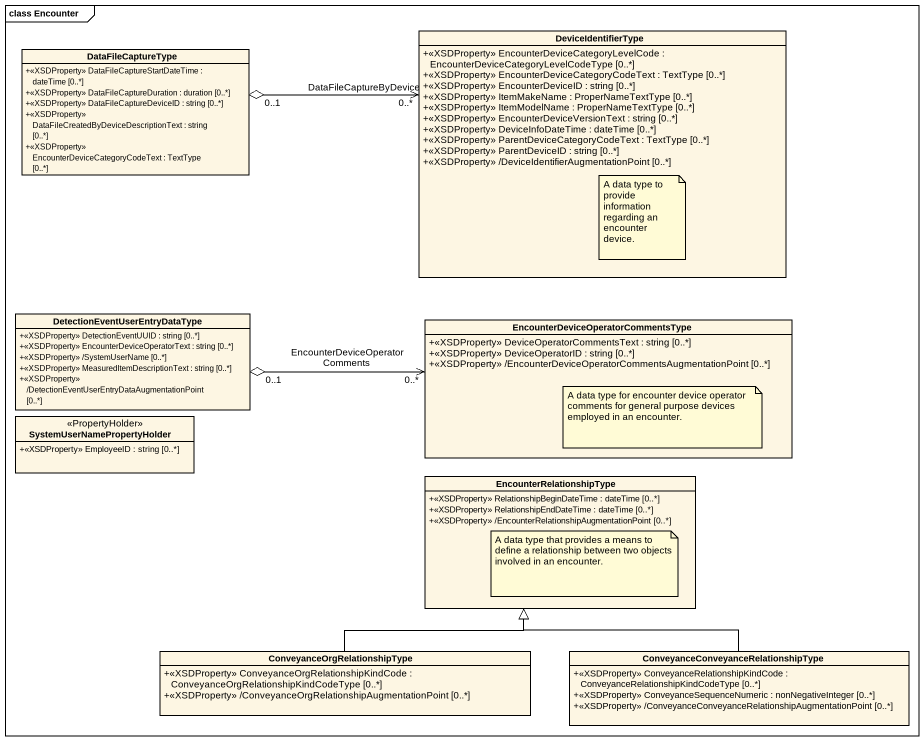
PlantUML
@startuml
mainframe class Encounter
hide circle
hide empty members
skinparam classAttributeIconSize 0
class DataFileCaptureType {
  +<<XSDProperty>> DataFileCaptureStartDateTime : dateTime [0..*]
  +<<XSDProperty>> DataFileCaptureDuration : duration [0..*]
  +<<XSDProperty>> DataFileCaptureDeviceID : string [0..*]
  +<<XSDProperty>> DataFileCreatedByDeviceDescriptionText : string [0..*]
  +<<XSDProperty>> EncounterDeviceCategoryCodeText : TextType [0..*]
}
class DeviceIdentifierType {
  +<<XSDProperty>> EncounterDeviceCategoryLevelCode : EncounterDeviceCategoryLevelCodeType [0..*]
  +<<XSDProperty>> EncounterDeviceCategoryCodeText : TextType [0..*]
  +<<XSDProperty>> EncounterDeviceID : string [0..*]
  +<<XSDProperty>> ItemMakeName : ProperNameTextType [0..*]
  +<<XSDProperty>> ItemModelName : ProperNameTextType [0..*]
  +<<XSDProperty>> EncounterDeviceVersionText : string [0..*]
  +<<XSDProperty>> DeviceInfoDateTime : dateTime [0..*]
  +<<XSDProperty>> ParentDeviceCategoryCodeText : TextType [0..*]
  +<<XSDProperty>> ParentDeviceID : string [0..*]
  +<<XSDProperty>> /DeviceIdentifierAugmentationPoint [0..*]
}
class "DetectionEventUserEntryDataType" as DetectionEventUserEntryDataT {
  +<<XSDProperty>> DetectionEventUUID : string [0..*]
  +<<XSDProperty>> EncounterDeviceOperatorText : string [0..*]
  +<<XSDProperty>> /SystemUserName [0..*]
  +<<XSDProperty>> MeasuredItemDescriptionText : string [0..*]
  +<<XSDProperty>> /DetectionEventUserEntryDataAugmentationPoint [0..*]
}
class "EncounterDeviceOperatorCommentsType" as EncounterDeviceOperatorComme {
  +<<XSDProperty>> DeviceOperatorCommentsText : string [0..*]
  +<<XSDProperty>> DeviceOperatorID : string [0..*]
  +<<XSDProperty>> /EncounterDeviceOperatorCommentsAugmentationPoint [0..*]
}
class SystemUserNamePropertyHolder <<PropertyHolder>> {
  +<<XSDProperty>> EmployeeID : string [0..*]
}
class EncounterRelationshipType {
  +<<XSDProperty>> RelationshipBeginDateTime : dateTime [0..*]
  +<<XSDProperty>> RelationshipEndDateTime : dateTime [0..*]
  +<<XSDProperty>> /EncounterRelationshipAugmentationPoint [0..*]
}
class "ConveyanceOrgRelationshipType" as ConveyanceOrgRelationshipTyp {
  +<<XSDProperty>> ConveyanceOrgRelationshipKindCode : ConveyanceOrgRelationshipKindCodeType [0..*]
  +<<XSDProperty>> /ConveyanceOrgRelationshipAugmentationPoint [0..*]
}
class "ConveyanceConveyanceRelationshipType" as ConveyanceConveyanceRelation {
  +<<XSDProperty>> ConveyanceRelationshipKindCode : ConveyanceRelationshipKindCodeType [0..*]
  +<<XSDProperty>> ConveyanceSequenceNumeric : nonNegativeInteger [0..*]
  +<<XSDProperty>> /ConveyanceConveyanceRelationshipAugmentationPoint [0..*]
}
DataFileCaptureType "0..1" o-right-> "DataFileCaptureByDevice\n0..*" DeviceIdentifierType
DetectionEventUserEntryDataT "0..1" o-right-> "EncounterDeviceOperatorComments\n0..*" EncounterDeviceOperatorComme
ConveyanceOrgRelationshipTyp -up-|> EncounterRelationshipType
ConveyanceConveyanceRelation -up-|> EncounterRelationshipType
note bottom of DeviceIdentifierType : A data type to provide information regarding an encounter device.
note right of EncounterDeviceOperatorComme : A data type for encounter device operator comments for general purpose devices employed in an encounter.
note bottom of EncounterRelationshipType : A data type that provides a means to define a relationship between two objects involved in an encounter.
@enduml
